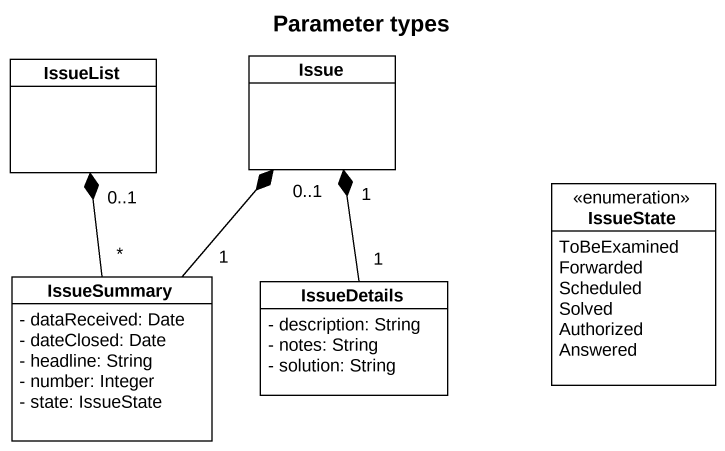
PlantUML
@startuml
title Parameter types
hide circle
hide empty members
skinparam classAttributeIconSize 0
class IssueList
class Issue
enum IssueState {
  ToBeExamined
  Forwarded
  Scheduled
  Solved
  Authorized
  Answered
}
class IssueSummary {
  - dataReceived: Date
  - dateClosed: Date
  - headline: String
  - number: Integer
  - state: IssueState
}
class IssueDetails {
  - description: String
  - notes: String
  - solution: String
}
IssueSummary "*" -up-* "0..1" IssueList
IssueSummary "1" -up-* "0..1" Issue
IssueDetails "1" -up-* "1" Issue
@enduml
